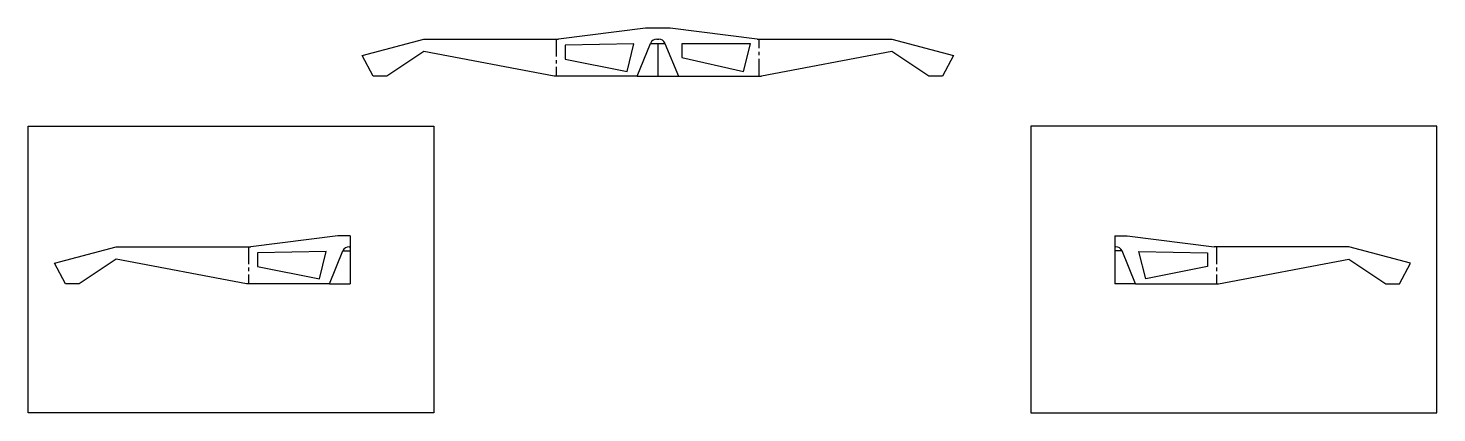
# Model space of a CAD drawing. Header units: millimetres. Extents: x -265 to 763, y 94 to 375.
import ezdxf

# ---------------------------------------------------------------- set-up
doc = ezdxf.new("R2010")
doc.units = ezdxf.units.MM
doc.linetypes.add('CENTERX2', pattern=[20.32, 12.7, -2.54, 2.54, -2.54])

msp = doc.modelspace()

# ---------------------------------------------------------------- linework, layer by layer
at = {"color": 7, "linetype": 'Continuous', "lineweight": 25}
for p, q in [((185.7, 374.6), (122.2, 366.6)), ((203.7, 374.6), (185.7, 374.6)), ((267.2, 366.6), (203.7, 374.6)), ((-21, 354.6), (24, 366.6)), ((24, 366.6), (122.2, 366.6)), ((177.2, 363.1), (127.2, 362.1)), ((127.2, 362.1), (127.2, 352.1)), ((172.2, 343.1), (177.2, 363.1)), ((179.7, 339.6), (189.4, 363.5)), ((194, 366.6), (195.3, 366.6)), ((199.9, 363.5), (209.7, 339.6)), ((262.2, 363.1), (212.2, 363.1)), ((212.2, 363.1), (212.2, 353.1)), ((257.2, 343.1), (262.2, 363.1)), ((267.2, 366.6), (365.3, 366.6)), ((365.3, 366.6), (410.3, 354.6)), ((-13, 339.6), (-21, 354.6)), ((24, 357.6), (-3, 339.6)), ((119, 339.6), (24, 357.6)), ((127.2, 352.1), (172.2, 343.1)), ((212.2, 353.1), (257.2, 343.1)), ((365.3, 357.6), (270.3, 339.6)), ((392.3, 339.6), (365.3, 357.6)), ((410.3, 354.6), (402.3, 339.6)), ((-3, 339.6), (-13, 339.6)), ((179.7, 339.6), (119, 339.6)), ((209.7, 339.6), (270.3, 339.6)), ((402.3, 339.6), (392.3, 339.6)), ((-38.7, 223.2), (-102.2, 215.2)), ((-29.7, 223.2), (-38.7, 223.2)), ((528, 223.2), (537, 223.2)), ((537, 223.2), (600.5, 215.2)), ((-245.4, 203.2), (-200.4, 215.2)), ((-200.4, 206.2), (-227.4, 188.2)), ((-200.4, 215.2), (-102.2, 215.2)), ((-105.4, 188.2), (-200.4, 206.2)), ((-47.2, 211.7), (-97.2, 210.7)), ((-97.2, 210.7), (-97.2, 200.7)), ((-52.2, 191.7), (-47.2, 211.7)), ((-44.7, 188.2), (-35, 212.1)), ((-30.4, 215.2), (-29.7, 215.2)), ((528.6, 215.2), (528, 215.2)), ((543, 188.2), (533.3, 212.1)), ((550.5, 191.7), (545.5, 211.7)), ((545.5, 211.7), (595.5, 210.7)), ((595.5, 210.7), (595.5, 200.7)), ((698.7, 215.2), (600.5, 215.2)), ((603.7, 188.2), (698.7, 206.2)), ((743.7, 203.2), (698.7, 215.2)), ((698.7, 206.2), (725.7, 188.2)), ((-237.4, 188.2), (-245.4, 203.2)), ((-97.2, 200.7), (-52.2, 191.7)), ((595.5, 200.7), (550.5, 191.7)), ((735.7, 188.2), (743.7, 203.2)), ((-227.4, 188.2), (-237.4, 188.2)), ((-44.7, 188.2), (-105.4, 188.2)), ((543, 188.2), (603.7, 188.2)), ((725.7, 188.2), (735.7, 188.2))]:
    msp.add_line(p, q, dxfattribs=at)
at = {"color": 7, "linetype": 'CENTERX2'}
for p, q in [((120.6, 366.6), (120.6, 339.6)), ((268.7, 339.6), (268.7, 366.6)), ((-103.8, 215.2), (-103.8, 188.2)), ((602.1, 215.2), (602.1, 188.2))]:
    msp.add_line(p, q, dxfattribs=at)
for p, q in [((189.4, 363.5), (199.9, 363.5)), ((194.7, 363.5), (194.7, 339.6)), ((179.7, 339.6), (209.7, 339.6)), ((-29.7, 223.2), (-29.7, 212.1)), ((528, 223.2), (528, 212.1)), ((-35, 212.1), (-29.7, 212.1)), ((-29.7, 212.1), (-29.7, 188.2)), ((528, 212.1), (528, 188.2)), ((533.3, 212.1), (528, 212.1)), ((-44.7, 188.2), (-29.7, 188.2)), ((543, 188.2), (528, 188.2))]:
    msp.add_line(p, q)
for points in [[(-264.6, 303), (31.4, 303), (31.4, 94), (-264.6, 94)], [(762.8, 303), (466.8, 303), (466.8, 94), (762.8, 94)]]:
    msp.add_lwpolyline(points, close=True)
at = {"color": 7, "linetype": 'Continuous', "lineweight": 25}
for centre, start, end in [((194, 361.6), 90, 157.8337), ((195.3, 361.6), 22.1663, 90), ((-30.4, 210.2), 90, 157.8337), ((528.6, 210.2), 22.1663, 90)]:
    msp.add_arc(centre, 5, start, end, dxfattribs=at)

doc.saveas('drawing.dxf')
